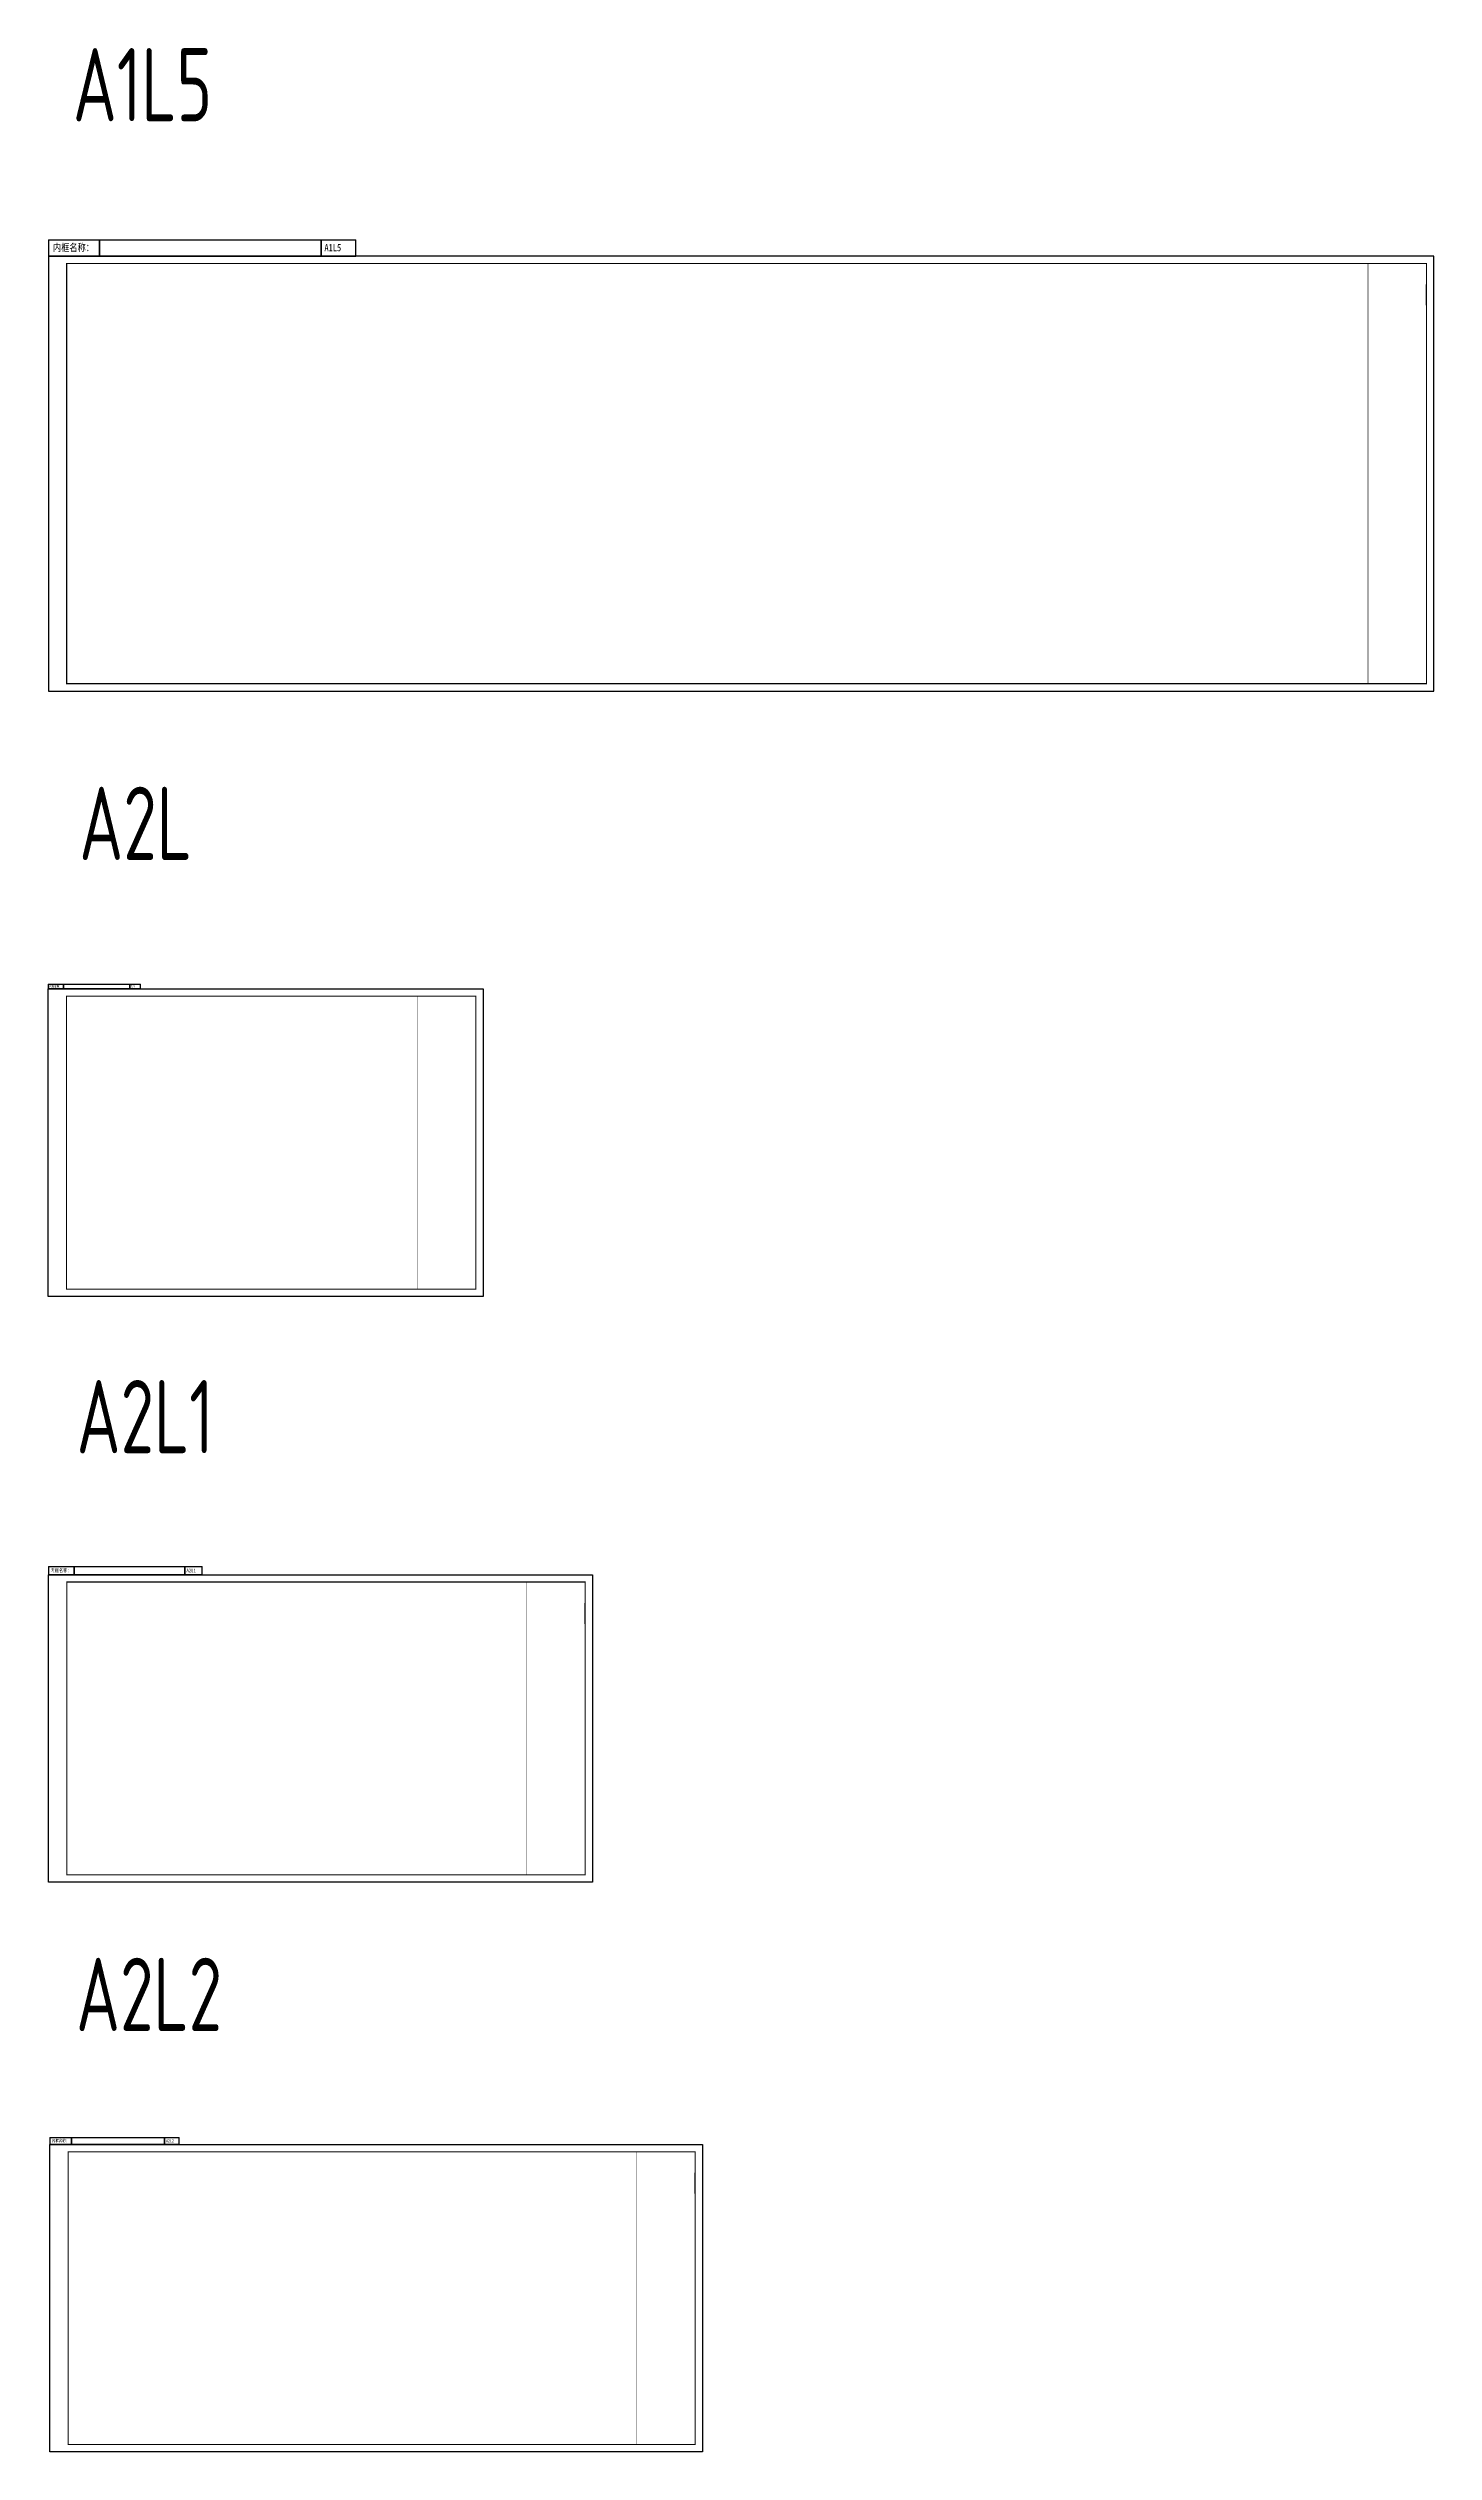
# Model space of a CAD drawing. Extents: x 517450926 to 520131079, y 3499134486 to 3500888201.
# Drawn here: x 517451028 to 517640266, y 3499487835 to 3499816141 of the extents above; entities that cross this region are included whole.
import ezdxf

# ---------------------------------------------------------------- set-up
doc = ezdxf.new("R2010")
doc.units = 0
doc.header["$LTSCALE"] = 1000
doc.header["$MEASUREMENT"] = 0
doc.layers.get('0').update_dxf_attribs({"linetype": 'CONTINUOUS'})
doc.layers.add('内框', color=8, linetype='CONTINUOUS', plot=False)
doc.styles.add('TH-STYLE1', font='Tssdeng.shx', dxfattribs={"width": 0.7, "bigfont": 'Tssdchn.shx'})
doc.styles.add('黑体', font='simhei.ttf')

# ---------------------------------------------------------------- blocks, each defined once
blk = doc.blocks.new('THAPE_A1L5_inner')
blk.add_line((1882, 527), (1882, 555))
at = {"layer": '内框'}
for p, q in [((0, 616), (0, 594)), ((0, 616), (420, 616)), ((0, 594), (70, 594)), ((40, 594), (0, 594)), ((120, 594), (40, 594)), ((70, 594), (70, 616)), ((70, 616), (70, 594)), ((70, 594), (372.7, 594)), ((280, 594), (120, 594)), ((420, 594), (280, 594)), ((372.7, 594), (372.6, 616)), ((372.6, 616), (372.7, 594)), ((372.7, 594), (420, 594)), ((420, 594), (420, 616))]:
    blk.add_line(p, q, dxfattribs=at)
blk.add_lwpolyline([(0, 0), (1892, 0), (1892, 594), (0, 594)], close=True, dxfattribs=at)
at = {"layer": '内框', "const_width": 1.4}
blk.add_lwpolyline([(25, 584), (25, 10), (1882, 10), (1882, 584)], close=True, dxfattribs=at)
at = {"layer": '内框', "const_width": 0.5}
blk.add_lwpolyline([(1802, 584), (1802, 10)], dxfattribs=at)
at = {"layer": '内框', "style": '黑体', "width": 0.8}
for s, p in [('内框名称：', (6.3, 600.6)), ('A1L5', (377, 600.6))]:
    blk.add_text(s, height=10, dxfattribs=at).set_placement(p)
blk.add_attdef('内框名称', (73.6, 600.6), '', height=10, dxfattribs=at)
blk = doc.blocks.new('THAPE_A2L_inner')
at = {"layer": '内框'}
for p, q in [((0, 426.6), (0, 420)), ((0, 426.6), (126, 426.6)), ((0, 420), (21, 420)), ((12, 420), (0, 420)), ((36, 420), (12, 420)), ((21, 420), (21, 426.6)), ((21, 426.6), (21, 420)), ((21, 420), (111.8, 420)), ((84, 420), (36, 420)), ((126, 420), (84, 420)), ((111.8, 420), (111.8, 426.6)), ((111.8, 426.6), (111.8, 420)), ((111.8, 420), (126, 420)), ((126, 420), (126, 426.6))]:
    blk.add_line(p, q, dxfattribs=at)
blk.add_lwpolyline([(0, 0), (0, 420), (594, 420), (594, 0)], close=True, dxfattribs=at)
at = {"layer": '内框', "const_width": 1.4}
blk.add_lwpolyline([(25, 410), (25, 10), (584, 10), (584, 410)], close=True, dxfattribs=at)
at = {"layer": '内框', "const_width": 0.5}
blk.add_lwpolyline([(504, 410), (504, 10)], dxfattribs=at)
at = {"layer": '内框', "style": '黑体', "width": 0.8}
for s, p in [('内框名称：', (1.9, 422)), ('A2L', (113.1, 422))]:
    blk.add_text(s, height=3, dxfattribs=at).set_placement(p)
blk.add_attdef('内框名称', (22.1, 422), '', height=3, dxfattribs=at)
blk = doc.blocks.new('THAPE_A2L1_inner')
blk.add_line((733, 353), (733, 381))
at = {"layer": '内框'}
for p, q in [((0, 431), (0, 420)), ((0, 431), (210, 431)), ((35, 420), (35, 431)), ((35, 431), (35, 420)), ((186.3, 420), (186.3, 431)), ((186.3, 431), (186.3, 420)), ((210, 420), (210, 431)), ((0, 420), (35, 420)), ((20, 420), (0, 420)), ((60, 420), (20, 420)), ((35, 420), (186.3, 420)), ((140, 420), (60, 420)), ((210, 420), (140, 420)), ((186.3, 420), (210, 420))]:
    blk.add_line(p, q, dxfattribs=at)
blk.add_lwpolyline([(0, 0), (0, 420), (743, 420), (743, 0)], close=True, dxfattribs=at)
at = {"layer": '内框', "const_width": 1.4}
blk.add_lwpolyline([(25, 410), (25, 10), (733, 10), (733, 410)], close=True, dxfattribs=at)
at = {"layer": '内框', "const_width": 0.5}
blk.add_lwpolyline([(653, 410), (653, 10)], dxfattribs=at)
at = {"layer": '内框', "style": '黑体', "width": 0.8}
for s, p in [('内框名称：', (3.2, 423.3)), ('A2L1', (188.5, 423.3))]:
    blk.add_text(s, height=5, dxfattribs=at).set_placement(p)
blk.add_attdef('内框名称', (36.8, 423.3), '', height=5, dxfattribs=at)
blk = doc.blocks.new('THAPE_A2L2_inner')
blk.add_line((881, 353), (881, 381))
at = {"layer": '内框'}
for p, q in [((0, 429.2), (0, 420)), ((0, 429.2), (176.4, 429.2)), ((29.4, 420), (29.4, 429.2)), ((29.4, 429.2), (29.4, 420)), ((156.5, 420), (156.5, 429.2)), ((156.5, 429.2), (156.5, 420)), ((176.4, 420), (176.4, 429.2)), ((0, 420), (29.4, 420)), ((16.8, 420), (0, 420)), ((50.4, 420), (16.8, 420)), ((29.4, 420), (156.5, 420)), ((117.6, 420), (50.4, 420)), ((176.4, 420), (117.6, 420)), ((156.5, 420), (176.4, 420))]:
    blk.add_line(p, q, dxfattribs=at)
blk.add_lwpolyline([(0, 0), (0, 420), (891, 420), (891, 0)], close=True, dxfattribs=at)
at = {"layer": '内框', "const_width": 1.4}
blk.add_lwpolyline([(25, 410), (25, 10), (881, 10), (881, 410)], close=True, dxfattribs=at)
at = {"layer": '内框', "const_width": 0.5}
blk.add_lwpolyline([(801, 410), (801, 10)], dxfattribs=at)
at = {"layer": '内框', "style": '黑体', "width": 0.8}
for s, p in [('内框名称：', (2.7, 422.8)), ('A2L2', (158.3, 422.8))]:
    blk.add_text(s, height=4.2, dxfattribs=at).set_placement(p)
blk.add_attdef('内框名称', (30.9, 422.8), '', height=4.2, dxfattribs=at)

msp = doc.modelspace()

# ---------------------------------------------------------------- block references
at = {"layer": '内框', "xscale": 100, "yscale": 100, "zscale": 100}
for name, p in [('THAPE_A1L5_inner', (517451066.1958, 3499728333.2709)), ('THAPE_A2L_inner', (517451028.2735, 3499645648.995)), ('THAPE_A2L1_inner', (517451075.4858, 3499565645.0075)), ('THAPE_A2L2_inner', (517451282.7339, 3499487834.5563))]:
    msp.add_blockref(name, p, dxfattribs=at)

# ---------------------------------------------------------------- texts
at = {"layer": '内框', "char_height": 10000, "width": 30007.30992, "attachment_point": 1, "style": 'TH-STYLE1'}
for s, insert in [('A1L5', (517454414.5921, 3499816140.7901)), ('A2L', (517455292.9093, 3499715258.2401)), ('A2L1', (517454923.0624, 3499634230.4431)), ('A2L2', (517454849.9578, 3499555322.5419))]:
    msp.add_mtext(s, dxfattribs=dict(at, insert=insert))

doc.saveas('drawing.dxf')
